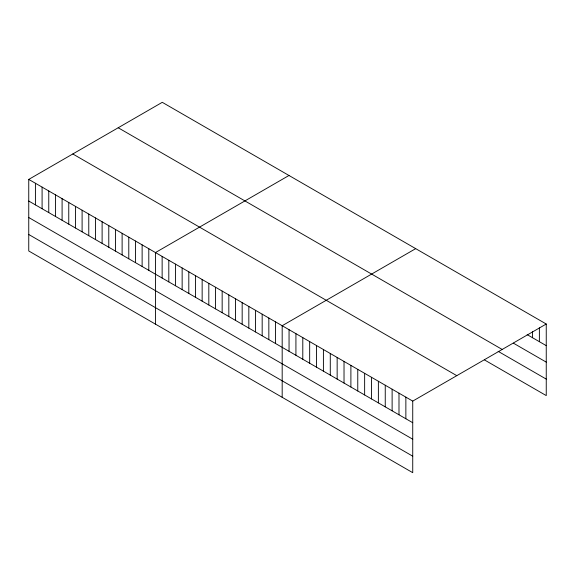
<?xml version="1.0" encoding="UTF-8"?>
<svg xmlns="http://www.w3.org/2000/svg" width="575" height="575" viewBox="0 0 575 575"><rect width="100%" height="100%" fill="white"/><g stroke="black" fill="none" stroke-linecap="round" stroke-linejoin="round"><path stroke-width="0.86" d="M28.75 179.407L412.735 401.098L412.735 472.679L28.75 250.98L28.75 179.407L162.265 102.321L546.25 324.02L546.25 395.593L484.409 359.885M288.981 175.483L155.466 252.569L155.466 324.142M415.696 248.644L282.181 325.723L282.181 397.303M412.735 401.098L546.25 324.02M527.16 334.628L546.25 345.647M513.418 343.174L546.25 362.128M118.206 127.765L502.191 349.456M498.151 351.339L546.25 379.112M72.809 153.971L456.794 375.662M28.75 201.034L412.735 422.726M28.75 217.522L412.735 439.214M28.75 234.499L412.735 456.191M539.379 327.836L539.379 341.679M532.508 331.653L532.508 337.712M405.864 397.131L405.864 418.765M398.993 393.163L398.993 414.798M392.121 389.196L392.121 410.83M385.25 385.228L385.25 406.863M378.379 381.268L378.379 402.895M371.507 377.301L371.507 398.928M364.636 373.333L364.636 394.96M357.765 369.366L357.765 390.993M350.894 365.398L350.894 387.025M344.022 361.431L344.022 383.058M337.151 357.463L337.151 379.09M330.28 353.496L330.28 375.123M323.409 349.528L323.409 371.155M316.537 345.561L316.537 367.188M309.666 341.593L309.666 363.22M302.795 337.626L302.795 359.253M295.924 333.658L295.924 355.285M289.053 329.691L289.053 351.318M275.511 321.878L275.511 343.505M268.841 318.025L268.841 339.652M262.171 314.173L262.171 335.8M255.501 310.32L255.501 331.955M248.831 306.475L248.831 328.102M242.168 302.623L242.168 324.25M235.498 298.77L235.498 320.397M228.828 294.925L228.828 316.552M222.158 291.072L222.158 312.699M215.488 287.22L215.488 308.847M208.818 283.367L208.818 305.002M202.148 279.522L202.148 301.149M195.478 275.669L195.478 297.297M188.808 271.817L188.808 293.444M182.146 267.972L182.146 289.599M175.476 264.119L175.476 285.746M168.806 260.267L168.806 281.894M162.136 256.414L162.136 278.048M148.796 248.716L148.796 270.343M142.126 244.864L142.126 266.491M135.456 241.018L135.456 262.646M128.786 237.166L128.786 258.793M122.116 233.313L122.116 254.941M115.453 229.461L115.453 251.095M108.783 225.616L108.783 247.243M102.113 221.763L102.113 243.39M95.443 217.911L95.443 239.538M88.773 214.065L88.773 235.693M82.103 210.213L82.103 231.84M75.433 206.36L75.433 227.987M68.763 202.508L68.763 224.142M62.093 198.662L62.093 220.29M55.43 194.81L55.43 216.437M48.76 190.958L48.76 212.585M42.09 187.112L42.09 208.739M35.42 183.26L35.42 204.887"/></g></svg>
